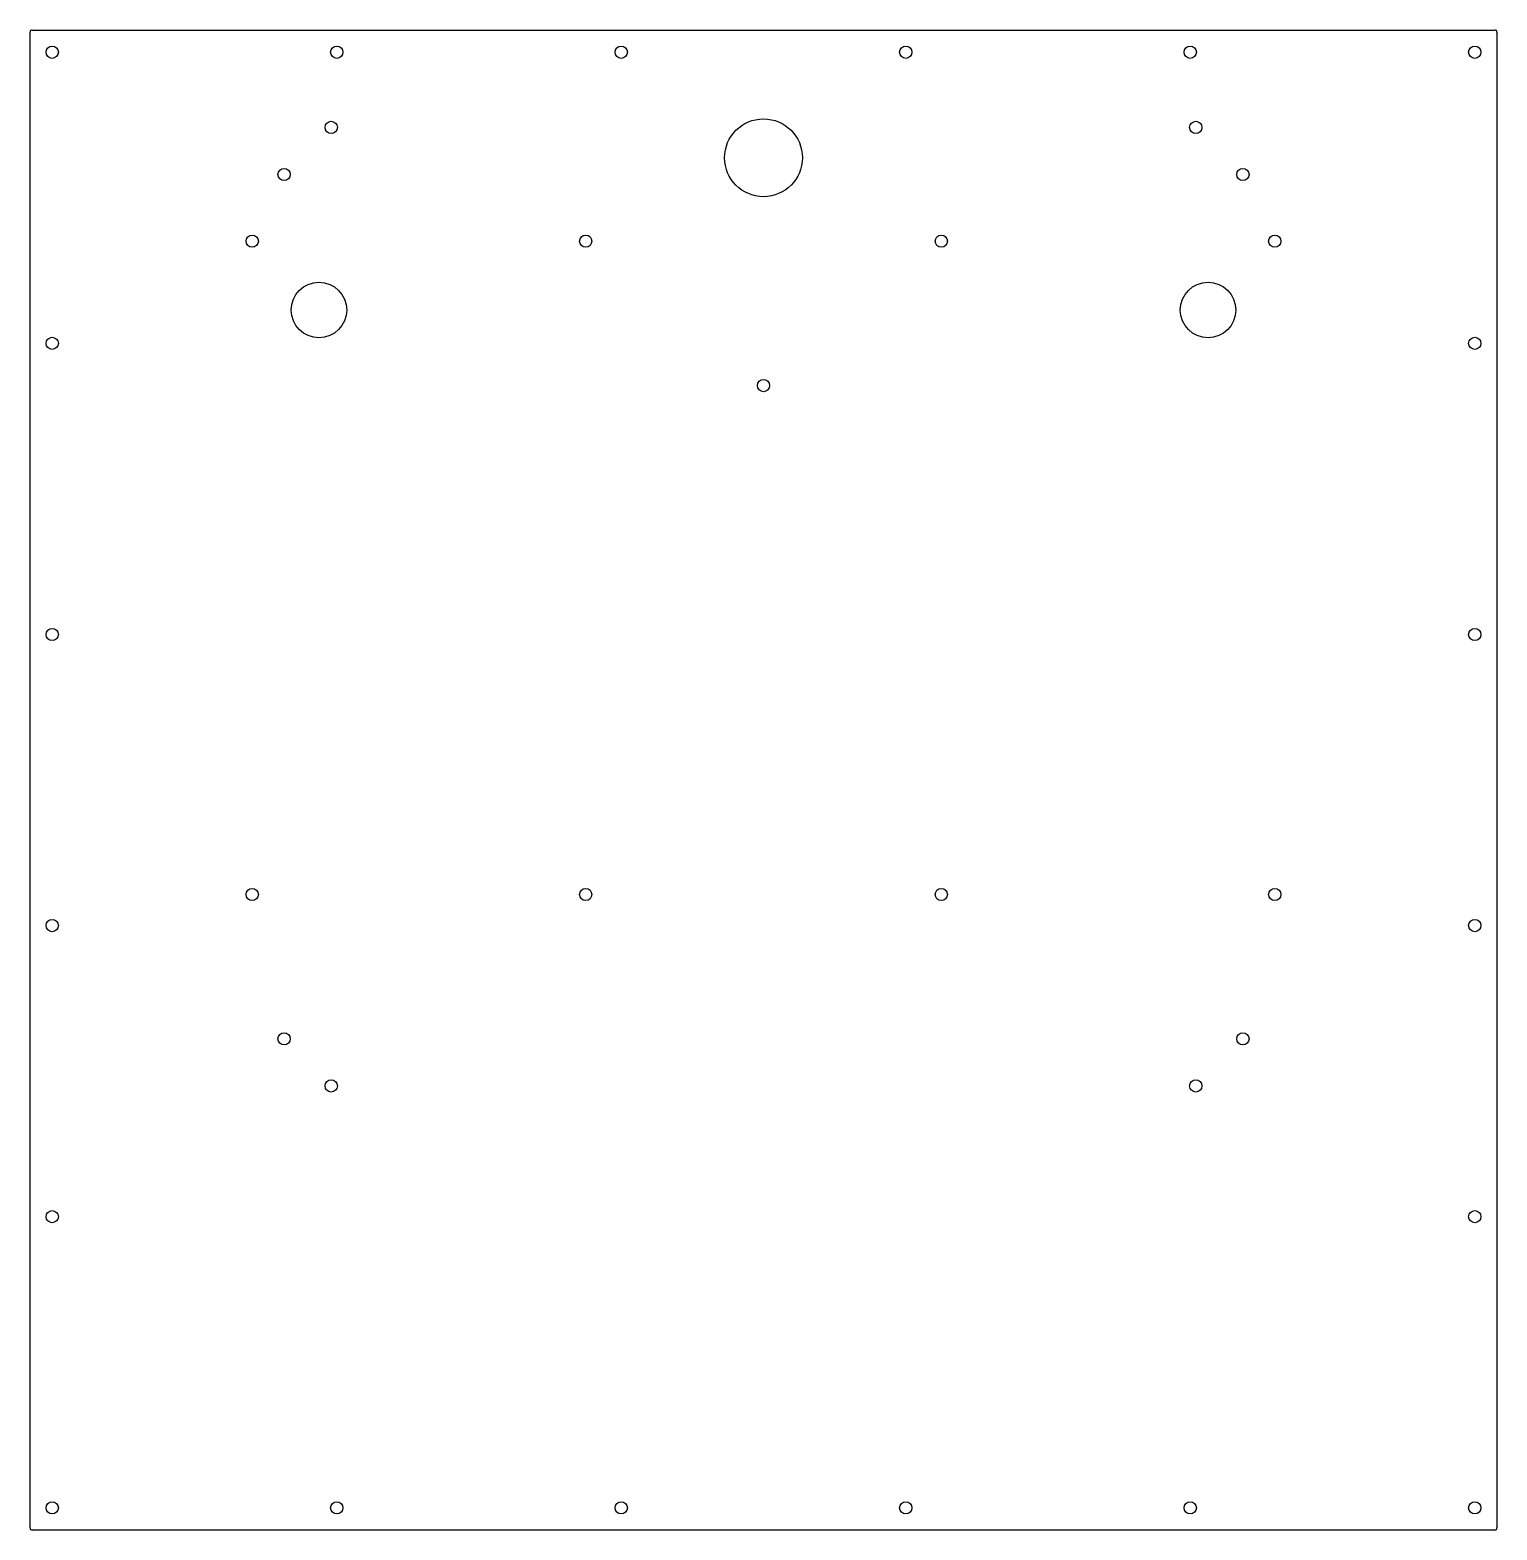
# Model space of a CAD drawing. Header units: millimetres. Extents: x -330 to 330, y -338 to 338.
import ezdxf

# ---------------------------------------------------------------- set-up
doc = ezdxf.new("R2010")
doc.units = ezdxf.units.MM

msp = doc.modelspace()

# ---------------------------------------------------------------- linework, layer by layer
at = {"color": 7, "linetype": 'Continuous', "lineweight": 25}
for p, q in [((-329, 337.5), (329, 337.5)), ((-330, -336.5), (-330, 336.5)), ((330, 336.5), (330, -336.5)), ((329, -337.5), (-329, -337.5))]:
    msp.add_line(p, q, dxfattribs=at)
for centre, radius in [((-320, 327.5), 2.75), ((-192, 327.5), 2.75), ((-64, 327.5), 2.75), ((64, 327.5), 2.75), ((192, 327.5), 2.75), ((320, 327.5), 2.75), ((0, 280), 17.5), ((-194.46, 293.68), 2.75), ((194.46, 293.68), 2.75), ((-215.68, 272.46), 2.75), ((215.68, 272.46), 2.75), ((-230, 242.5), 2.75), ((-80, 242.5), 2.75), ((80, 242.5), 2.75), ((230, 242.5), 2.75), ((-200, 211.5), 12.5), ((200, 211.5), 12.5), ((-320, 196.5), 2.75), ((320, 196.5), 2.75), ((0, 177.5), 2.75), ((-320, 65.5), 2.75), ((320, 65.5), 2.75), ((-230, -51.5), 2.75), ((-80, -51.5), 2.75), ((80, -51.5), 2.75), ((230, -51.5), 2.75), ((-320, -65.5), 2.75), ((320, -65.5), 2.75), ((-215.68, -116.46), 2.75), ((215.68, -116.46), 2.75), ((-194.46, -137.68), 2.75), ((194.46, -137.68), 2.75), ((-320, -196.5), 2.75), ((320, -196.5), 2.75), ((-320, -327.5), 2.75), ((-192, -327.5), 2.75), ((-64, -327.5), 2.75), ((64, -327.5), 2.75), ((192, -327.5), 2.75), ((320, -327.5), 2.75)]:
    msp.add_circle(centre, radius, dxfattribs=at)
for centre, start, end in [((-329, 336.5), 90, 180), ((329, 336.5), 360, 90), ((-329, -336.5), 180, 270), ((329, -336.5), 270, 0)]:
    msp.add_arc(centre, 1, start, end, dxfattribs=at)

doc.saveas('drawing.dxf')
